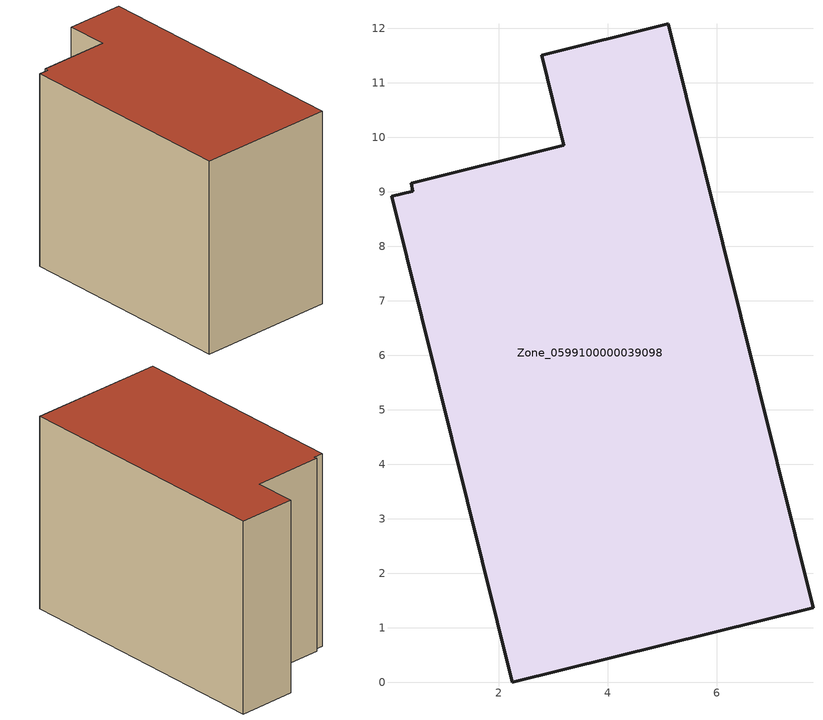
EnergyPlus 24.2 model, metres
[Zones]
Zone_0599100000039098
 floor ground (C_G): 0.42,9.01 0.39,9.16 3.2,9.86 2.79,11.51 5.11,12.08 7.77,1.37 2.25,0 0.03,8.92 z0
 wall outside (C_F): 7.77,1.37 5.11,12.08 2.79,11.51 3.2,9.86 0.39,9.16 0.42,9.01 0.03,8.92 2.25,0 7.77,1.37 z0:8.11
 roof outside (C_R): 0.39,9.16 0.42,9.01 0.03,8.92 2.25,0 7.77,1.37 5.11,12.08 2.79,11.51 3.2,9.86 z8.11
[BUILDING]
Pand.0599100000039098: North Axis=0; Terrain=City; Loads Convergence Tolerance Value=0.04; Temperature Convergence Tolerance Value=0.4; Solar Distribution=FullExterior; Maximum Number of Warmup Days=25; Minimum Number of Warmup Days=1
[Site:Location]
Rotterdam.The.Hague.AP_ZH_NLD Design_Conditions: Latitude=51.96; Longitude=4.45; Time Zone=1; Elevation=-4.5
[SITE:GROUNDTEMPERATURE:BUILDINGSURFACE]
18, 18, 18, 18, 18, 18, 18, 18, 18, 18, 18, 18
[MATERIAL] Thermal Absorptance=0.9; Solar Absorptance=0.7; Visible Absorptance=0.7
Name | Roughness | Thickness | Conductivity | Density | Specific Heat
G.TC.1975-1991 | MediumSmooth | 0.15 | 0.288461 | 540 | 1210
F.TC.1975-1991 | Rough | 0.3 | 0.230769 | 1920 | 840
R.TC.1975-1991 | MediumRough | 0.2 | 0.153846 | 1500 | 1000
[CONSTRUCTION]
C_G: G.TC.1975-1991
C_F: F.TC.1975-1991
C_R: R.TC.1975-1991
[ZONE]
Zone_0599100000039098: Type=1; Multiplier=1; Ceiling Height=Autocalculate; Volume=Autocalculate; Floor Area=autocalculate; Part of Total Floor Area=Yes
[ZONEINFILTRATION:DESIGNFLOWRATE]
Infil_Zone_0599100000039098: Zone or ZoneList or Space or SpaceList=Zone_0599100000039098; Schedule=AlwaysOn; Design Flow Rate Calculation Method=Flow/Area; Flow Rate per Floor Area=0.003; Constant Term Coefficient=1; Temperature Term Coefficient=0; Velocity Term Coefficient=0; Velocity Squared Term Coefficient=0
[HVACTEMPLATE:ZONE:IDEALLOADSAIRSYSTEM]
Zone_0599100000039098: Maximum Heating Supply Air Temperature=50; Minimum Cooling Supply Air Temperature=13; Maximum Heating Supply Air Humidity Ratio=0.0156; Minimum Cooling Supply Air Humidity Ratio=0.0077; Heating Limit=NoLimit; Cooling Limit=NoLimit; Dehumidification Control Type=ConstantSensibleHeatRatio; Cooling Sensible Heat Ratio=0.7; Dehumidification Setpoint=60; Humidification Control Type=None; Humidification Setpoint=30; Outdoor Air Method=None; Outdoor Air Flow Rate per Person=0.00944; Outdoor Air Flow Rate per Zone Floor Area=0; Outdoor Air Flow Rate per Zone=0; Demand Controlled Ventilation Type=None; Outdoor Air Economizer Type=NoEconomizer; Heat Recovery Type=None; Sensible Heat Recovery Effectiveness=0.7; Latent Heat Recovery Effectiveness=0.65
[ZONECONTROL:THERMOSTAT]
ThermostatControl_Zone_0599100000039098: Zone or ZoneList=Zone_0599100000039098; Control Type Schedule=DualSetpointControlType; Control 1=Thermostat_Zone_0599100000039098; Temperature Difference Between Cutout And Setpoint=0
[THERMOSTATSETPOINT:DUALSETPOINT]
Thermostat_Zone_0599100000039098: Heating Setpoint Temperature Schedule=HeatingSetpoint_Zone_0599100000039098; Cooling Setpoint Temperature Schedule=CoolingSetpoint_Zone_0599100000039098
[SCHEDULE:COMPACT]
HeatingSetpoint_Zone_0599100000039098: Through: 12/31, For: AllDays, Until: 24:00, 21
CoolingSetpoint_Zone_0599100000039098: Through: 12/31, For: AllDays, Until: 24:00, 24
DualSetpointControlType: Through: 12/31, For: AllDays, Until: 24:00, 4
AlwaysOn: Through: 12/31, For: AllDays, Until: 24:00, 1
